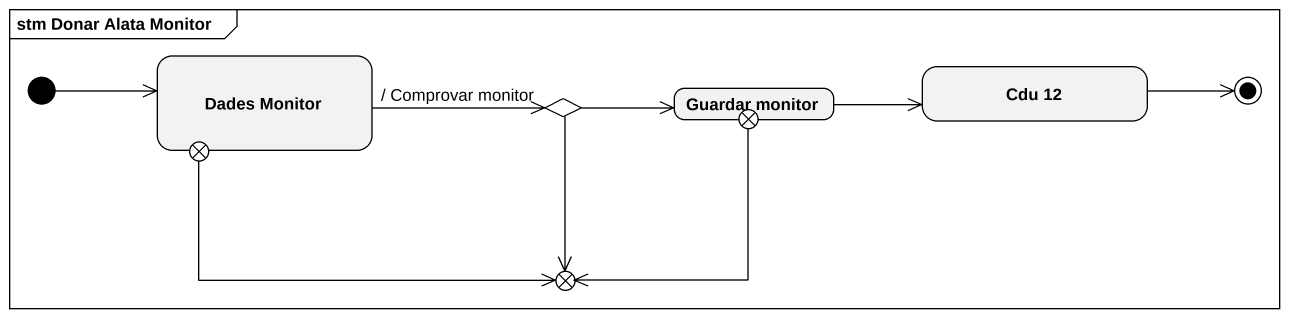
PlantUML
@startuml
mainframe stm Donar Alata Monitor
hide empty description
state "Dades Monitor" as Dades_Monitor
state "Cdu 12" as Cdu_12
state exit1 <<choice>>
state choice1 <<choice>>
state "Guardar monitor" as Guardar_monitor
state exit2 <<choice>>
state exit3 <<choice>>
[*] -right-> Dades_Monitor
Dades_Monitor -right-> choice1 : / Comprovar monitor
exit1 -right-> exit3
choice1 -right-> Guardar_monitor
choice1 --> exit3
Guardar_monitor -right-> Cdu_12
exit2 --> exit3
Cdu_12 -right-> [*]
@enduml
